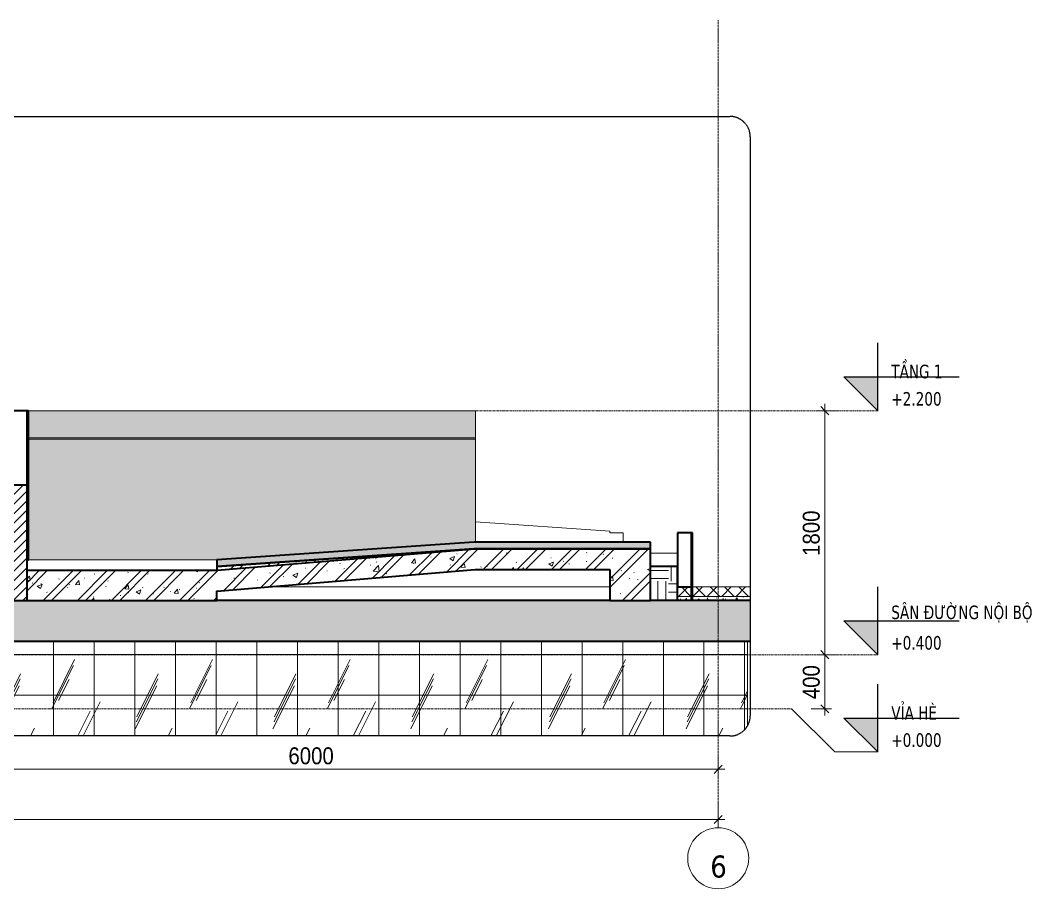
# Model space of a CAD drawing. Header units: millimetres. Extents: x 46404 to 154333, y -1327 to 55734.
# Drawn here: x 93879 to 101342, y -1327 to 5081 of the extents above; entities that cross this region are included whole.
import ezdxf

# ---------------------------------------------------------------- set-up
doc = ezdxf.new("R2010")
doc.units = ezdxf.units.MM
for name, pattern in [('Centre', [31.75, 6.35, -4.7625, 15.875, -4.7625]), ('Grid Line', [22.225, 12.7, -3.175, 3.175, -3.175]), ('Hidden', [7.14375, 4.7625, -2.38125])]:
    doc.linetypes.add(name, pattern=pattern)
for name, color, linetype, lineweight in [('0-2', 10, 'Continuous', 5), ('A-ANNO-DIMS', 211, 'Continuous', 9), ('A-ANNO-DIMS-50', 211, 'Continuous', 9), ('A-DETL-GENF', 92, 'Continuous', 18), ('A-DETL-GENF-1', 9, 'Continuous', 18), ('A-DETL-GENF-3', 92, 'Hidden', 25), ('A-DETL-MEDM', 33, 'Continuous', 35), ('A-FLOR-1', 250, 'Continuous', 18), ('A-FLOR-FNSH-1', 7, 'Continuous', 35), ('A-FLOR-FNSH-2', 250, 'Continuous', 18), ('A-FLOR-LEVL', 51, 'Continuous', 9), ('A-FLOR-LEVL-1', 51, 'Continuous', 25), ('A-FLOR-LEVL-2', 51, 'Centre', 9), ('A-FLOR-MCUT', 51, 'Continuous', 18), ('A-FLOR-PATT-1', 253, 'Continuous', 18), ('A-FLOR-PATT-2', 8, 'Continuous', 18), ('A-WALL', 113, 'Continuous', 18), ('A-WALL-2', 7, 'Continuous', 35), ('A-WALL-PATT-2', 111, 'Continuous', 18), ('A-WALL-PATT-4', 254, 'Continuous', 5), ('A-WALL-PATT-5', 9, 'Continuous', 18), ('I-WALL', 2, 'Continuous', 18), ('S-BEAM-1', 254, 'Continuous', 5), ('S-BEAM-2', 250, 'Continuous', 18), ('S-BEAM-3', 50, 'Continuous', 50), ('S-GRID-1', 1, 'Grid Line', 9), ('S-GRID-IDEN', 1, 'Continuous', 9)]:
    doc.layers.add(name, color=color, linetype=linetype, lineweight=lineweight)
doc.styles.add('Tahoma_B', font='tahomabd.ttf', dxfattribs={"height": 162.5})
doc.styles.add('Tahoma_B_1', font='tahomabd.ttf', dxfattribs={"width": 0.85, "height": 100})
doc.styles.add('UTM Avo', font='', dxfattribs={"width": 0.9, "height": 125})
doc.styles.get('UTM Avo').set_extended_font_data('UTM Avo')
doc.dimstyles.new('1_Dim_chi_tiet_2_5', dxfattribs={"dimscale": 304.8, "dimtxt": 124.912619, "dimasz": 0.19685, "dimexe": 0.164042, "dimexo": 0.0625, "dimgap": 0.016404, "dimtad": 1, "dimdec": 0, "dimrnd": 5, "dimzin": 0, "dimdsep": 46, "dimtxsty": 'UTM Avo', "dimblk1": 'OBLIQUE', "dimblk2": 'OBLIQUE', "dimsah": 1, "dimcen": 0.09, "dimdle": 0.164042, "dimazin": 0, "dimtfac": 1, "dimtdec": 4, "dimtix": 1, "dimtmove": 0, "dimatfit": 3, "dimfxl": 0.328084, "dimfxlon": 1, "dimtvp": 1, "dimtolj": 1, "dimtzin": 0, "dimarcsym": 2})
pattern_1 = [(50, (54553.86, 15725), (364.368, -31.8783), [38.1, -419.1]), (355, (54553.86, 15725), (-70.486, 382.113), [30.48, -335.28]), (100.451, (54584.22, 15722.34), (293.885, 350.233), [32.38, -356.18]), (46.184, (54553.86, 15826.6), (542.158, -84.086), [57.15, -628.65]), (96.636, (54599.04, 15819.6), (474.805, 494.855), [48.57, -534.27]), (351.184, (54553.86, 15826.6), (474.81, 494.85), [45.72, -502.92]), (21, (54604.66, 15801.2), (303.2285, -204.5305), [38.1, -419.1]), (326, (54604.66, 15801.2), (123.604, 368.376), [30.48, -335.28]), (71.451, (54629.93, 15784.16), (426.834, 163.843), [32.38, -356.18]), (37.5, (54553.86, 15725), (6.1766, 169.1102), [3.353, -327.863, 3.353, -337.007, -336.55]), (37.5, (54553.86, 15725), (6.1766, 169.1102), [-671.576, 3.353, -333.197]), (7.5, (54553.86, 15725), (133.6389, 200.3615), [3.353, -190.703, 3.353, -320.243, -128.27]), (7.5, (54553.86, 15725), (133.6389, 200.3615), [-517.652, 3.353, -124.917]), (327.5, (54440.58, 15725), (271.1818, -11.4584), [3.353, -123.647, 3.353, -392.887, -525.78]), (327.5, (54440.58, 15725), (271.1818, -11.4584), [-523.24, 3.353, -522.427]), (317.5, (54389.78, 15725), (296.2585, 50.853), [3.353, -161.747, 3.353, -259.791, -373.38]), (317.5, (54389.78, 15725), (296.2585, 50.853), [-428.244, 3.353, -370.027]), (45, (54553.86, 15725), (-125.7236, 125.7236), []), (45, (54553.86, 15915.5), (-125.7236, 125.7236), [])]
pattern_2 = [(0, (92629.897, 15725), (203.2, 50.8), [16.764, -135.636, 16.764, -135.636, -812.8]), (0, (92629.897, 15725), (203.2, 50.8), [-304.8, 16.764, -288.036, 16.764, -135.636, -355.6]), (0, (92629.897, 15725), (203.2, 50.8), [-762, 16.764, -84.836, 16.764, -237.236]), (120, (92706.097, 15750.4), (-145.59409, 150.57636), [16.764, -135.636, 16.764, -135.636, -812.8]), (120, (92706.097, 15750.4), (-145.59409, 150.57636), [-304.8, 16.764, -288.036, 16.764, -135.636, -355.6]), (120, (92706.097, 15750.4), (-145.59409, 150.57636), [-762, 16.764, -84.836, 16.764, -237.236]), (240, (92731.497, 15852), (-57.60591, -201.37636), [16.764, -135.636, 16.764, -135.636, -812.8]), (240, (92731.497, 15852), (-57.60591, -201.37636), [-304.8, 16.764, -288.036, 16.764, -135.636, -355.6]), (240, (92731.497, 15852), (-57.60591, -201.37636), [-762, 16.764, -84.836, 16.764, -237.236])]
pattern_3 = [(63.435, (93823.4, 15794.56), (-0.0009, 1016), [354.975, -1916.87]), (63.435, (92807.4, 15794.56), (-0.0009, 1016), [354.975, -1916.87]), (63.435, (94309.77, 15990.84), (-0.0009, 1016), [354.975, -1916.87]), (63.435, (93293.77, 15990.84), (-0.0009, 1016), [354.975, -1916.87]), (63.435, (94236.16, 15921.56), (-0.0009, 1016), [354.975, -1916.87]), (63.435, (93220.16, 15921.56), (-0.0009, 1016), [354.975, -1916.87]), (63.435, (94161.1, 16318.4), (-0.0009, 1016), [172.535, -2099.31]), (63.435, (93145.1, 16318.4), (-0.0009, 1016), [172.535, -2099.31]), (63.435, (94112.04, 16256.97), (-0.0009, 1016), [354.975, -1916.87]), (63.435, (93096.04, 16256.97), (-0.0009, 1016), [354.975, -1916.87]), (63.435, (94120.7, 16301.06), (-0.0009, 1016), [354.975, -1916.87]), (63.435, (93104.7, 16301.06), (-0.0009, 1016), [354.975, -1916.87]), (63.435, (93710.8, 16107.63), (-0.0009, 1016), [354.975, -1916.87]), (63.435, (92694.8, 16107.63), (-0.0009, 1016), [354.975, -1916.87]), (63.435, (93719.46, 16159.6), (-0.0009, 1016), [354.975, -1916.87]), (63.435, (92703.46, 16159.6), (-0.0009, 1016), [354.975, -1916.87]), (63.435, (93721.8, 16197.06), (-0.0009, 1016), [354.975, -1916.87]), (63.435, (92705.8, 16197.06), (-0.0009, 1016), [354.975, -1916.87])]
pattern_4 = [(0, (99223.6, -2000), (0, 300), []), (90, (99223.6, -2000), (-300, 2e-14), [])]
pattern_5 = [(50, (92629.9, 15725), (364.368, -31.8783), [38.1, -419.1]), (355, (92629.9, 15725), (-70.486, 382.113), [30.48, -335.28]), (100.451, (92660.26, 15722.34), (293.885, 350.2334), [32.38, -356.18]), (46.184, (92629.9, 15826.6), (542.158, -84.086), [57.15, -628.65]), (96.636, (92675.1, 15819.6), (474.805, 494.855), [48.57, -534.27]), (351.184, (92629.9, 15826.6), (474.81, 494.85), [45.72, -502.92]), (21, (92680.7, 15801.2), (303.2285, -204.5305), [38.1, -419.1]), (326, (92680.7, 15801.2), (123.604, 368.376), [30.48, -335.28]), (71.451, (92705.97, 15784.16), (426.834, 163.843), [32.38, -356.18]), (37.5, (92629.9, 15725), (6.1766, 169.1102), [3.353, -327.863, 3.353, -337.007, -336.55]), (37.5, (92629.9, 15725), (6.1766, 169.1102), [-671.576, 3.353, -333.197]), (7.5, (92629.9, 15725), (133.6389, 200.3615), [3.353, -190.703, 3.353, -320.243, -128.27]), (7.5, (92629.9, 15725), (133.6389, 200.3615), [-517.652, 3.353, -124.917]), (327.5, (92516.61, 15725), (271.1818, -11.4584), [3.353, -123.647, 3.353, -392.887, -525.78]), (327.5, (92516.61, 15725), (271.1818, -11.4584), [-523.24, 3.353, -522.427]), (317.5, (92465.81, 15725), (296.2585, 50.853), [3.353, -161.747, 3.353, -259.791, -373.38]), (317.5, (92465.81, 15725), (296.2585, 50.853), [-428.244, 3.353, -370.027]), (45, (92629.9, 15725), (-125.7236, 125.7236), []), (45, (92629.9, 15915.5), (-125.7236, 125.7236), [])]

# ---------------------------------------------------------------- blocks, each defined once
blk = doc.blocks.new('NCV_TKTC_KET CAU_rvt-3-TKCS_RAMP NKT 1 - MẶT CẮT 1')
at = {"layer": 'A-FLOR-PATT-1'}
h = blk.add_hatch(dxfattribs=at)
h.set_pattern_fill('FP_8', color=256, style=0, pattern_type=2)
h.set_pattern_definition(pattern_1)
h.paths.add_polyline_path([(50352.5, 1636.5), (52727.6, 1800), (52727.6, 1950), (50352.5, 1786.5), (50352.5, 1750)])
h = blk.add_hatch(dxfattribs=at)
h.set_pattern_fill('FP_8', color=256, style=0, pattern_type=2)
h.set_pattern_definition(pattern_1)
h.paths.add_polyline_path([(50352.5, 1636.5), (52727.6, 1800), (52727.6, 1950), (50352.5, 1786.5), (50352.5, 1750)])
h = blk.add_hatch(dxfattribs=at)
h.set_pattern_fill('FP_8', color=256, style=0, pattern_type=2)
h.set_pattern_definition(pattern_1)
h.paths.add_polyline_path([(54352.6, 1790), (54352.6, 1950), (52727.6, 1950), (52727.6, 1790), (54273.3, 1790)])
h.paths.add_polyline_path([(54652.6, 1790), (54652.6, 1790), (54652.6, 1950)])
h = blk.add_hatch(dxfattribs=at)
h.set_pattern_fill('FP_8', color=256, style=0, pattern_type=2)
h.set_pattern_definition(pattern_1)
h.paths.add_polyline_path([(54352.6, 1790), (54352.6, 1950), (52727.6, 1950), (52727.6, 1790), (54273.3, 1790)])
h.paths.add_polyline_path([(54652.6, 1790), (54652.6, 1790), (54652.6, 1950)])
h = blk.add_hatch(dxfattribs=at)
h.set_pattern_fill('FP_8', color=256, style=0, pattern_type=2)
h.set_pattern_definition(pattern_1)
h.paths.add_polyline_path([(48852.5, 1636.5), (50352.5, 1636.5), (50352.5, 1786.5), (50139.9, 1786.5), (49701.7, 1750), (48852.5, 1750)])
h = blk.add_hatch(dxfattribs=at)
h.set_pattern_fill('FP_8', color=256, style=0, pattern_type=2)
h.set_pattern_definition(pattern_1)
h.paths.add_polyline_path([(48852.5, 1636.5), (50352.5, 1636.5), (50352.5, 1786.5), (50139.9, 1786.5), (49701.7, 1750), (48852.5, 1750)])
h = blk.add_hatch(dxfattribs=at)
h.set_pattern_fill('FP_8', color=256, style=0, pattern_type=2)
h.set_pattern_definition(pattern_1)
h.paths.add_polyline_path([(57252.6, 1020.1), (57255.1, 1020.1), (59152.5, 1178.3), (59152.5, 1180.8), (57252.6, 1050)])
h = blk.add_hatch(dxfattribs=at)
h.set_pattern_fill('FP_8', color=256, style=0, pattern_type=2)
h.set_pattern_definition(pattern_1)
h.paths.add_polyline_path([(57252.6, 1020.1), (57255.1, 1020.1), (59152.5, 1178.3), (59152.5, 1180.8), (57252.6, 1050)])
h = blk.add_hatch(dxfattribs=at)
h.set_pattern_fill('FP_8', color=256, style=0, pattern_type=2)
h.set_pattern_definition(pattern_1)
h.paths.add_polyline_path([(59152.5, 1178.2), (59160, 1178.3), (60452.5, 1178.3), (60452.5, 1180.8), (59152.5, 1180.8), (59152.5, 1178.3)])
h = blk.add_hatch(dxfattribs=at)
h.set_pattern_fill('FP_8', color=256, style=0, pattern_type=2)
h.set_pattern_definition(pattern_1)
h.paths.add_polyline_path([(59152.5, 1178.2), (59160, 1178.3), (60452.5, 1178.3), (60452.5, 1180.8), (59152.5, 1180.8), (59152.5, 1178.3)])
at = {"layer": 'S-BEAM-1'}
h = blk.add_hatch(color=256, dxfattribs=at)
h.paths.add_polyline_path([(48652.6, 1730), (48852.6, 1730), (48852.6, 1750), (48652.6, 1750)])
h.paths.add_polyline_path([(48852.6, 1945), (48852.6, 2130), (48652.6, 2130), (48652.6, 1945)])
blk.add_hatch(color=256, dxfattribs=at).paths.add_polyline_path([(52927.6, 1560), (52927.6, 1950), (52727.6, 1950), (52727.6, 1560)])
at = {"layer": 'A-FLOR-1'}
for p, q in [((48652.6, 2150), (48652.6, 2130)), ((48862.5, 2150), (50342.5, 2150)), ((52727.6, 1623), (51442.1, 1711.5)), ((50802.6, 1605.5), (52827.6, 1466.1))]:
    blk.add_line(p, q, dxfattribs=at)
at = {"layer": 'A-FLOR-FNSH-1'}
for p, q in [((52727.6, 1950), (50352.5, 1786.5)), ((52727.6, 1950), (52727.6, 1790)), ((52727.6, 1800), (52727.6, 1950)), ((54652.6, 1790), (54652.6, 1960)), ((50352.5, 1636.5), (52727.6, 1800)), ((48852.5, 1750), (48852.5, 1636.5)), ((50352.5, 1786.5), (50139.9, 1786.5)), ((50352.5, 1786.5), (50352.5, 1636.5)), ((50352.5, 1636.5), (50352.5, 1786.5)), ((52727.6, 1790), (54352.6, 1790)), ((48852.5, 1636.5), (50352.5, 1636.5)), ((59152.5, 1180.8), (57252.6, 1050)), ((59152.5, 1178.2), (59152.5, 1180.8)), ((60452.5, 1180.8), (59152.5, 1180.8)), ((59152.5, 1180.8), (59152.5, 1178.2)), ((60452.5, 1178.3), (60452.5, 1180.8)), ((57252.6, 1050), (57252.6, 1020.1))]:
    blk.add_line(p, q, dxfattribs=at)
at = {"layer": 'S-BEAM-2'}
for p, q in [((47332.6, 2130), (48052.6, 2130)), ((48252.6, 2130), (48652.6, 2130)), ((48652.6, 2100), (48652.6, 2130)), ((48652.6, 2000), (48652.6, 2100)), ((47332.6, 1730), (48552.6, 1730)), ((48552.6, 1500), (48552.6, 1730)), ((48652.6, 1500), (48552.6, 1500)), ((52927.6, 1560), (53142.6, 1560)), ((53352.6, 1560), (54352.6, 1560))]:
    blk.add_line(p, q, dxfattribs=at)
at = {"layer": 'S-BEAM-3'}
for p, q in [((48852.6, 2130), (48652.6, 2130)), ((48652.6, 2130), (48652.6, 1945)), ((48852.6, 1945), (48852.6, 2130)), ((52727.6, 1950), (52727.6, 1560)), ((52927.6, 1560), (52927.6, 1950)), ((54652.6, 1560), (54652.6, 1960)), ((48652.6, 1750), (48652.6, 1730)), ((48652.6, 1730), (48852.6, 1730)), ((48852.6, 1730), (48852.6, 1750)), ((52727.6, 1560), (52927.6, 1560))]:
    blk.add_line(p, q, dxfattribs=at)
blk = doc.blocks.new('BORDER VIEW - BORDER VIEW-2376637-TKCS_RAMP NKT 1 - MẶT CẮT 1')
at = {"layer": 'A-DETL-GENF-3'}
for p, q in [((47482.6, 4370.8), (61039.1, 4370.8)), ((47332.6, -50), (47332.6, 4220.8)), ((61189.1, 4220.8), (61189.1, -50)), ((61039.1, -200), (47482.6, -200))]:
    blk.add_line(p, q, dxfattribs=at)
for centre, start, end in [((47482.6, 4220.8), 90, 180), ((61039.1, 4220.8), 0, 90), ((47482.6, -50), 180, 270), ((61039.1, -50), 270, 0)]:
    blk.add_arc(centre, 150, start, end, dxfattribs=at)
blk = doc.blocks.new('Level - CAO ĐỘ LEVEL-350587-TKCS_RAMP NKT 1 - MẶT CẮT 1')
at = {"layer": 'A-FLOR-LEVL'}
blk.add_hatch(color=256, dxfattribs=at).paths.add_polyline_path([(62129.4, 2450), (62129.4, 2200), (61879.4, 2450)])
at = {"layer": 'A-FLOR-LEVL-1'}
for p, q in [((62129.4, 2200), (62129.4, 2700)), ((61879.4, 2450), (62129.4, 2200)), ((61879.4, 2450), (62729.4, 2450))]:
    blk.add_line(p, q, dxfattribs=at)
blk = doc.blocks.new('Grid - M_Grid Head - Circle-353313-TKCS_RAMP NKT 1 - MẶT CẮT 1')
at = {"layer": 'S-GRID-IDEN'}
blk.add_circle((52752.6, -1102.1), 225, dxfattribs=at)
blk = doc.blocks.new('DIMBLOCK8-TKCS_RAMP NKT 1 - MẶT CẮT 1')
at = {"layer": 'A-ANNO-DIMS-50'}
for p, q in [((99814.8, 2250), (99814.8, 400)), ((99914.8, 2200), (99764.8, 2200)), ((99814.8, 2200), (99914.8, 2200)), ((99914.8, 400), (99764.8, 400)), ((99814.8, 400), (99914.8, 400))]:
    blk.add_line(p, q, dxfattribs=at)
at = {"layer": 'A-ANNO-DIMS-50', "lineweight": 25}
for p, q in [((99814.8, 2200), (99784.8, 2230)), ((99814.8, 2200), (99844.8, 2170)), ((99814.8, 400), (99784.8, 430)), ((99814.8, 400), (99844.8, 370))]:
    blk.add_line(p, q, dxfattribs=at)
at = {"layer": 'A-ANNO-DIMS-50', "color": 0, "insert": (99652.4, 1128.8), "char_height": 125, "width": 410.824, "attachment_point": 1, "rotation": 90, "line_spacing_factor": 1.110334, "style": 'UTM Avo'}
blk.add_mtext('1800', dxfattribs=at)
blk = doc.blocks.new('_Oblique')
at = {"color": 0, "linetype": 'ByBlock', "lineweight": -2}
blk.add_line((-0.5, -0.5), (0.5, 0.5), dxfattribs=at)
blk = doc.blocks.new('DIMBLOCK9-TKCS_RAMP NKT 1 - MẶT CẮT 1')
at = {"layer": 'A-ANNO-DIMS-50'}
for p, q in [((99914.8, 400), (99764.8, 400)), ((99814.8, 400), (99814.8, -50)), ((99814.8, 400), (99914.8, 400)), ((99714.8, 0), (99864.8, 0)), ((99814.8, 0), (99714.8, 0))]:
    blk.add_line(p, q, dxfattribs=at)
at = {"layer": 'A-ANNO-DIMS-50', "lineweight": 25}
for p, q in [((99814.8, 400), (99784.8, 430)), ((99814.8, 400), (99844.8, 370)), ((99814.8, 0), (99784.8, 30)), ((99814.8, 0), (99844.8, -30))]:
    blk.add_line(p, q, dxfattribs=at)
at = {"layer": 'A-ANNO-DIMS-50', "color": 0, "insert": (99652.4, 71.6), "char_height": 125, "width": 308.118, "attachment_point": 1, "rotation": 90, "line_spacing_factor": 1.110334, "style": 'UTM Avo'}
blk.add_mtext('400', dxfattribs=at)
blk = doc.blocks.new('DIMBLOCK12-TKCS_RAMP NKT 1 - MẶT CẮT 1')
at = {"layer": 'A-ANNO-DIMS-50'}
for p, q in [((93028.6, -345.9), (93028.6, -495.9)), ((93028.6, -445.9), (93028.6, -345.9)), ((99028.6, -345.9), (99028.6, -495.9)), ((99028.6, -445.9), (99028.6, -345.9)), ((93028.6, -445.9), (99078.6, -445.9))]:
    blk.add_line(p, q, dxfattribs=at)
at = {"layer": 'A-ANNO-DIMS-50', "lineweight": 25}
for p, q in [((93028.6, -445.9), (92998.6, -475.9)), ((93028.6, -445.9), (93058.6, -415.9)), ((99028.6, -445.9), (98998.6, -475.9)), ((99028.6, -445.9), (99058.6, -415.9))]:
    blk.add_line(p, q, dxfattribs=at)
at = {"layer": 'A-ANNO-DIMS-50', "color": 0, "insert": (95857.4, -283.5), "char_height": 125, "width": 410.824, "attachment_point": 1, "line_spacing_factor": 1.110334, "style": 'UTM Avo'}
blk.add_mtext('6000', dxfattribs=at)
blk = doc.blocks.new('DIMBLOCK13-TKCS_RAMP NKT 1 - MẶT CẮT 1')
at = {"layer": 'A-ANNO-DIMS-50'}
for p, q in [((86928.6, -715.9), (86928.6, -865.9)), ((86928.6, -815.9), (86928.6, -715.9)), ((99028.6, -715.9), (99028.6, -865.9)), ((99028.6, -815.9), (99028.6, -715.9)), ((86878.6, -815.9), (99078.6, -815.9))]:
    blk.add_line(p, q, dxfattribs=at)
at = {"layer": 'A-ANNO-DIMS-50', "lineweight": 25}
for p, q in [((86928.6, -815.9), (86898.6, -845.9)), ((86928.6, -815.9), (86958.6, -785.9)), ((99028.6, -815.9), (98998.6, -845.9)), ((99028.6, -815.9), (99058.6, -785.9))]:
    blk.add_line(p, q, dxfattribs=at)
at = {"layer": 'A-ANNO-DIMS-50', "color": 0, "insert": (92764.6, -653.5), "char_height": 125, "width": 513.53, "attachment_point": 1, "line_spacing_factor": 1.110334, "style": 'UTM Avo'}
blk.add_mtext('12100', dxfattribs=at)

msp = doc.modelspace()

# ---------------------------------------------------------------- hatches: boundary and pattern name
at = {"layer": 'A-DETL-GENF-1'}
h = msp.add_hatch(dxfattribs=at)
h.set_pattern_fill('FP_18', color=256, style=0, pattern_type=2)
h.set_pattern_definition([(45, (92629.897, 15725), (-35.35534, 35.35534), [])])
h.paths.add_polyline_path([(93928.7, 800), (93928.7, 1650), (93728.6, 1650), (93728.6, 800)])
h.paths.add_polyline_path([(92728.7, 800), (92728.7, 1540), (92528.6, 1540), (92528.6, 800)])
h = msp.add_hatch(dxfattribs=at)
h.set_pattern_fill('FP_8', color=256, style=0, pattern_type=2)
h.set_pattern_definition(pattern_5)
h.paths.add_polyline_path([(95328.6, 800), (95328.6, 869.4), (97236.1, 1028.3), (98228.6, 1028.3), (98228.6, 800), (98528.6, 800), (98528.6, 1178.3), (97229.8, 1178.3), (95331.1, 1020.1), (93928.7, 1020.1), (93928.7, 800), (94101, 800)])
h = msp.add_hatch(dxfattribs=at)
h.set_pattern_fill('FP_8', color=256, style=0, pattern_type=2)
h.set_pattern_definition(pattern_5)
h.paths.add_polyline_path([(91228.7, 500), (99265.2, 500), (99265.2, 800), (91228.7, 800)])
at = {"layer": 'A-FLOR-PATT-2'}
h = msp.add_hatch(dxfattribs=at)
h.set_pattern_fill('FP_10', color=256, style=0, pattern_type=2)
h.set_pattern_definition(pattern_2)
h.paths.add_polyline_path([(95328.6, 1050), (97228.5, 1180.8), (98528.5, 1180.8), (98528.5, 1230.8), (97228.5, 1230.8), (95328.6, 1100)])
h.paths.add_polyline_path([(88428.5, 1786.5), (90803.6, 1950), (90177.8, 1950), (88215.9, 1786.5)])
h = msp.add_hatch(dxfattribs=at)
h.set_pattern_fill('FP_13', color=256, style=0, pattern_type=2)
h.set_pattern_definition([(0, (92629.9, 15725), (158.75, 158.75), [158.75, -158.75]), (0, (92629.9, 15784.53), (158.75, 158.75), [158.75, -158.75]), (0, (92629.9, 15844.06), (158.75, 158.75), [158.75, -158.75]), (90, (92649.74, 15863.9), (-158.75, 158.75), [158.75, -158.75]), (90, (92709.27, 15863.9), (-158.75, 158.75), [158.75, -158.75]), (90, (92768.8, 15863.9), (-158.75, 158.75), [158.75, -158.75])])
h.paths.add_polyline_path([(98728.6, 800), (98728.6, 1050), (98528.6, 1050), (98528.6, 800)])
h = msp.add_hatch(dxfattribs=at)
h.set_pattern_fill('FP_12', color=256, style=0, pattern_type=2)
h.set_pattern_definition([(45, (92629.9, 15725), (-53.033, 53.033), []), (135, (92629.9, 15725), (-53.033, -53.033), [])])
h.paths.add_polyline_path([(99265.2, 830), (99265.2, 900), (98838.6, 900), (98838.6, 830)])
h.paths.add_polyline_path([(98728.6, 830), (98828.6, 830), (98828.6, 900), (98728.6, 900)])
h = msp.add_hatch(dxfattribs=at)
h.set_pattern_fill('FP_10', color=256, style=0, pattern_type=2)
h.set_pattern_definition(pattern_2)
h.paths.add_polyline_path([(99265.2, 800), (99265.2, 830), (98838.6, 830), (98838.6, 800)])
h.paths.add_polyline_path([(98819.5, 800), (98828.6, 800), (98828.6, 830), (98728.6, 830), (98728.6, 800)])
h = msp.add_hatch(dxfattribs=at)
h.set_pattern_fill('FP_11', color=256, style=0, pattern_type=2)
h.set_pattern_definition([(50, (92629.9, 15725), (91.09195, -7.96922), [9.525, -104.775]), (355, (92629.9, 15725), (-17.6212, 95.5283), [7.62, -83.82]), (100.451, (92637.49, 15724.34), (73.47134, 87.55785), [8.095, -89.045]), (46.184, (92629.9, 15750.4), (135.5398, -21.0213), [14.287, -157.162]), (96.636, (92641.19, 15748.65), (118.7017, 123.7142), [12.143, -133.568]), (351.184, (92629.9, 15750.4), (118.7029, 123.713), [11.43, -125.73]), (21, (92642.6, 15744.05), (75.80726, -51.1323), [9.525, -104.775]), (326, (92642.6, 15744.05), (30.9012, 92.09387), [7.62, -83.82]), (71.451, (92648.91, 15739.79), (106.70837, 40.9602), [8.095, -89.045]), (37.5, (92629.897, 15725), (1.54416, 42.27754), [1.676, -81.128, 1.676, -83.414, -84.138]), (37.5, (92629.897, 15725), (1.54416, 42.27754), [-167.894, 1.676, -82.461]), (7.5, (92629.897, 15725), (33.40972, 50.09037), [1.676, -46.838, 1.676, -79.223, -32.068]), (7.5, (92629.897, 15725), (33.40972, 50.09037), [-129.413, 1.676, -30.391]), (327.5, (92601.576, 15725), (67.79551, -2.864035), [1.676, -30.074, 1.676, -97.384, -131.445]), (327.5, (92601.576, 15725), (67.79551, -2.864035), [-130.81, 1.676, -129.769]), (317.5, (92588.876, 15725), (74.06478, 12.71375), [1.676, -39.599, 1.676, -64.11, -93.345]), (317.5, (92588.876, 15725), (74.06478, 12.71375), [-107.061, 1.676, -91.669])])
h.paths.add_polyline_path([(99265.2, 800), (99265.2, 830), (98838.6, 830), (98838.6, 800)])
h.paths.add_polyline_path([(98819.5, 800), (98828.6, 800), (98828.6, 830), (98728.6, 830), (98728.6, 800)])
at = {"layer": 'A-WALL-PATT-2'}
h = msp.add_hatch(dxfattribs=at)
h.set_pattern_fill('FP_10', color=256, style=0, pattern_type=2)
h.set_pattern_definition(pattern_2)
h.paths.add_polyline_path([(93928.7, 1100), (93938.7, 1100), (93938.7, 2200), (93928.7, 2200), (93928.7, 1650)])
h = msp.add_hatch(dxfattribs=at)
h.set_pattern_fill('FP_10', color=256, style=0, pattern_type=2)
h.set_pattern_definition(pattern_2)
h.paths.add_polyline_path([(98838.6, 800), (98838.6, 1300), (98828.6, 1300), (98828.6, 800), (98829.5, 800)])
at = {"layer": 'A-WALL-PATT-4'}
h = msp.add_hatch(color=256, dxfattribs=at)
h.paths.add_polyline_path([(93938.7, 1100), (95331.1, 1100.2), (97238.5, 1231.5), (97238.5, 1990), (93938.7, 1990), (93938.7, 1983.6)])
h.paths.add_polyline_path([(93938.7, 2000), (97238.5, 2000), (97238.5, 2200), (93938.7, 2200), (93938.7, 2138.4)])
msp.add_hatch(color=256, dxfattribs=at).paths.add_polyline_path([(95852.6, 1990), (97238.5, 1990), (97238.5, 2000), (93938.7, 2000), (93938.7, 1990), (95328.6, 1990)])
at = {"layer": 'A-WALL-PATT-5'}
h = msp.add_hatch(dxfattribs=at)
h.set_pattern_fill('FP_14', color=256, style=0, pattern_type=2)
h.set_pattern_definition(pattern_3)
h.paths.add_polyline_path([(98838.6, -200), (99115.2, -200), (99154, -194.9), (99190.2, -179.9), (99203.6, -169.6), (99203.6, 500), (91568.7, 500), (91568.7, -200), (98828.6, -200)])
h = msp.add_hatch(dxfattribs=at)
h.set_pattern_fill('FP_15', color=256, style=0, pattern_type=2)
h.set_pattern_definition(pattern_4)
h.paths.add_polyline_path([(98838.6, -200), (99115.2, -200), (99154, -194.9), (99190.2, -179.9), (99203.6, -169.6), (99203.6, 500), (91568.7, 500), (91568.7, -200), (98828.6, -200)])
h = msp.add_hatch(dxfattribs=at)
h.set_pattern_fill('FP_14', color=256, style=0, pattern_type=2)
h.set_pattern_definition(pattern_3)
h.paths.add_polyline_path([(99203.6, -169.6), (99221.2, -156.1), (99243.6, -126.9), (99243.6, 500), (99203.6, 500), (99203.6, -156.1)])
h = msp.add_hatch(dxfattribs=at)
h.set_pattern_fill('FP_15', color=256, style=0, pattern_type=2)
h.set_pattern_definition(pattern_4)
h.paths.add_polyline_path([(99203.6, -169.6), (99221.2, -156.1), (99243.6, -126.9), (99243.6, 500), (99203.6, 500), (99203.6, -156.1)])

# ---------------------------------------------------------------- linework, layer by layer
at = {"layer": 'A-DETL-MEDM'}
for p, q in [((93928.7, 1650), (93728.6, 1650)), ((93928.7, 800), (93928.7, 1650)), ((97229.8, 1178.3), (95331.1, 1020.1)), ((98528.6, 1178.3), (97229.8, 1178.3)), ((98528.6, 800), (98528.6, 1178.3)), ((95331.1, 1020.1), (93928.7, 1020.1)), ((95328.6, 869.4), (97236.1, 1028.3)), ((97236.1, 1028.3), (98228.6, 1028.3)), ((98228.6, 1028.3), (98228.6, 800)), ((95328.6, 800), (95328.6, 869.4)), ((93728.6, 800), (93928.7, 800)), ((93928.7, 800), (95328.6, 800)), ((98228.6, 800), (95328.6, 800)), ((98228.6, 800), (98528.6, 800)), ((99265.2, 800), (98528.6, 800)), ((91228.7, 500), (99265.2, 500))]:
    msp.add_line(p, q, dxfattribs=at)
at = {"layer": 'A-FLOR-FNSH-1'}
for p, q in [((97228.5, 1230.8), (95328.6, 1100)), ((98528.5, 1230.8), (97228.5, 1230.8)), ((98528.5, 1180.8), (98528.5, 1230.8)), ((95328.6, 1050), (97228.5, 1180.8)), ((97228.5, 1180.8), (98528.5, 1180.8)), ((95328.6, 1100), (95328.6, 1050)), ((98728.6, 1050), (98528.6, 1050)), ((98728.6, 800), (98728.6, 1050))]:
    msp.add_line(p, q, dxfattribs=at)
at = {"layer": 'A-FLOR-FNSH-2'}
for p, q in [((98728.6, 1150), (98528.6, 1150)), ((98728.6, 1050), (98728.6, 1150)), ((98728.6, 900), (98728.6, 800)), ((99265.2, 900), (98838.6, 900))]:
    msp.add_line(p, q, dxfattribs=at)
at = {"layer": 'A-FLOR-LEVL'}
for p, q in [((99570.5, 0), (99888, -317.5)), ((99888, -317.5), (100205.5, -317.5))]:
    msp.add_line(p, q, dxfattribs=at)
at = {"layer": 'A-FLOR-LEVL-2'}
for p, q in [((84655.2, 2200), (100205.5, 2200)), ((100205.5, 400), (84655.2, 400)), ((99570.5, 0), (84655.2, 0))]:
    msp.add_line(p, q, dxfattribs=at)
at = {"layer": 'A-FLOR-MCUT'}
for p, q in [((98828.6, 830), (98728.6, 830)), ((99265.2, 830), (98838.6, 830))]:
    msp.add_line(p, q, dxfattribs=at)
at = {"layer": 'A-WALL'}
for p, q in [((97238.5, 2200), (93938.7, 2200)), ((97238.5, 1231.5), (97238.5, 2200)), ((93938.7, 2000), (97238.5, 2000)), ((97238.5, 1990), (93938.7, 1990)), ((98228.5, 1312.3), (97238.5, 1380.4)), ((98228.5, 1300), (98228.5, 1312.3)), ((98228.5, 1300), (98328.5, 1300)), ((98328.5, 1300), (98328.5, 1230.8)), ((97228.5, 1230.8), (97238.5, 1231.5)), ((93938.7, 1100), (95328.6, 1100)), ((95696.1, 900), (98228.5, 900))]:
    msp.add_line(p, q, dxfattribs=at)
at = {"layer": 'A-WALL-2'}
for p, q in [((93938.7, 2200), (93818.7, 2200)), ((93928.7, 1650), (93928.7, 2200)), ((93938.7, 1100), (93938.7, 2200)), ((98838.6, 1300), (98728.6, 1300)), ((98728.6, 1300), (98728.6, 900)), ((98828.6, 1300), (98828.6, 800)), ((98838.6, 800), (98838.6, 1300)), ((93928.7, 1100), (93938.7, 1100)), ((98728.6, 900), (98828.6, 900))]:
    msp.add_line(p, q, dxfattribs=at)
at = {"layer": 'I-WALL'}
msp.add_line((99243.6, 500), (99243.6, -126.9), dxfattribs=at)
at = {"layer": 'S-GRID-1'}
for p, q in [((99028.6, 3830.7), (99028.6, 5080.7)), ((99028.6, 372.9), (99028.6, 3830.7)), ((99028.6, -877.1), (99028.6, 372.9))]:
    msp.add_line(p, q, dxfattribs=at)

# ---------------------------------------------------------------- block references
at = {"layer": '0-2'}
msp.add_blockref('NCV_TKTC_KET CAU_rvt-3-TKCS_RAMP NKT 1 - MẶT CẮT 1', (38076, 0), dxfattribs=at)
at = {"layer": 'A-DETL-GENF'}
msp.add_blockref('BORDER VIEW - BORDER VIEW-2376637-TKCS_RAMP NKT 1 - MẶT CẮT 1', (38076, 0), dxfattribs=at)
at = {"layer": 'A-FLOR-LEVL-1'}
for p in [(38076, 0), (38076, -1800), (38076, -2517.5)]:
    msp.add_blockref('Level - CAO ĐỘ LEVEL-350587-TKCS_RAMP NKT 1 - MẶT CẮT 1', p, dxfattribs=at)
at = {"layer": 'S-GRID-IDEN'}
msp.add_blockref('Grid - M_Grid Head - Circle-353313-TKCS_RAMP NKT 1 - MẶT CẮT 1', (46276, 0), dxfattribs=at)

# ---------------------------------------------------------------- texts
at = {"layer": 'A-FLOR-LEVL', "char_height": 100, "line_spacing_factor": 0.996129, "style": 'Tahoma_B_1'}
for s, insert, width, attachment_point in [('\\pt510,1020,1530,2040,2550,3060,3570,4080,4590,5100,5610,6120,6630,7140,7650,8160,8670,9180,9690,10200,10710,11220,11730,12240,12750,13260,13770,14280,14790,15300,15810,16320;TẦNG 1', (100305.7, 2437.2), 452.625, 7), ('\\pt212.5,425,637.5,850,1062.5,1275,1487.5,1700,1912.5,2125,2337.5,2550,2762.5,2975,3187.5,3400,3612.5,3825,4037.5,4250,4462.5,4675,4887.5,5100,5312.5,5525,5737.5,5950,6162.5,6375,6587.5,6800;+2.200', (100305.7, 2337.5), 441.575, 1), ('\\pt510,1020,1530,2040,2550,3060,3570,4080,4590,5100,5610,6120,6630,7140,7650,8160,8670,9180,9690,10200,10710,11220,11730,12240,12750,13260,13770,14280,14790,15300,15810,16320;SÂN ĐƯỜNG NỘI BỘ', (100305.7, 637.2), 1256.725, 7), ('\\pt212.5,425,637.5,850,1062.5,1275,1487.5,1700,1912.5,2125,2337.5,2550,2762.5,2975,3187.5,3400,3612.5,3825,4037.5,4250,4462.5,4675,4887.5,5100,5312.5,5525,5737.5,5950,6162.5,6375,6587.5,6800;+0.400', (100305.7, 537.5), 441.575, 1), ('\\pt510,1020,1530,2040,2550,3060,3570,4080,4590,5100,5610,6120,6630,7140,7650,8160,8670,9180,9690,10200,10710,11220,11730,12240,12750,13260,13770,14280,14790,15300,15810,16320;VỈA HÈ', (100305.7, -80.3), 427.55, 7), ('\\pt212.5,425,637.5,850,1062.5,1275,1487.5,1700,1912.5,2125,2337.5,2550,2762.5,2975,3187.5,3400,3612.5,3825,4037.5,4250,4462.5,4675,4887.5,5100,5312.5,5525,5737.5,5950,6162.5,6375,6587.5,6800;+0.000', (100305.7, -180), 441.575, 1)]:
    msp.add_mtext(s, dxfattribs=dict(at, insert=insert, width=width, attachment_point=attachment_point))

# ---------------------------------------------------------------- dimensions: what is measured, and where the dimension line sits
at = {"layer": 'A-ANNO-DIMS'}
for base, p1, p2, override, picture, middle in [((99814.8, 400), (99914.8, 2200), (99914.8, 400), {"dimpost": '<>', "dimfxl": 1800}, 'DIMBLOCK8-TKCS_RAMP NKT 1 - MẶT CẮT 1', (99745.1, 1300)), ((99814.8, 0), (99914.8, 400), (99714.8, 0), {"dimpost": '<>', "dimfxl": 447.213595}, 'DIMBLOCK9-TKCS_RAMP NKT 1 - MẶT CẮT 1', (99745.1, 200))]:
    dim = msp.add_linear_dim(base=base, p1=p1, p2=p2, angle=90, dimstyle='1_Dim_chi_tiet_2_5', override=override, dxfattribs=at)
    dim.commit()
    dim.dimension.update_dxf_attribs({"geometry": picture, "text_midpoint": middle})
for base, p1, p2, override, picture, middle in [((99028.6, -445.9), (93028.6, -345.9), (99028.6, -345.9), {"dimpost": '<>', "dimfxl": 6000}, 'DIMBLOCK12-TKCS_RAMP NKT 1 - MẶT CẮT 1', (96028.6, -376.2)), ((99028.6, -815.9), (86928.6, -715.9), (99028.6, -715.9), {"dimpost": '<>', "dimfxl": 12099.999999}, 'DIMBLOCK13-TKCS_RAMP NKT 1 - MẶT CẮT 1', (92978.6, -746.2))]:
    dim = msp.add_linear_dim(base=base, p1=p1, p2=p2, dimstyle='1_Dim_chi_tiet_2_5', override=override, dxfattribs=at)
    dim.commit()
    dim.dimension.update_dxf_attribs({"geometry": picture, "text_midpoint": middle})

# ---------------------------------------------------------------- next in the draw order: texts
at = {"layer": 'S-GRID-IDEN', "insert": (99030.9, -1164.5), "char_height": 162.5, "width": 145.5, "attachment_point": 5, "line_spacing_factor": 0.996129, "style": 'Tahoma_B', "bg_fill": 3, "box_fill_scale": 1.25, "bg_fill_color": 256, "bg_fill_true_color": 13158600, "bg_fill_transparency": 0}
msp.add_mtext('\\pt634.99962,1269.99925,1905.0005,2540.00013,3174.99975,3809.99937,4445.00062,5080.00025,5714.99987,6349.9995,6985.00075,7620.00037,8255,8889.99962,9524.99925,10160.0005,10795.00013,11429.99975,12064.99938,12700.00063,13335.00025,13969.99988,14604.9995,15240.00075,15875.00038,16510,17144.99963,17779.99925,18415.0005,19050.00013,19684.99975,20319.99938;6', dxfattribs=at)

doc.saveas('drawing.dxf')
